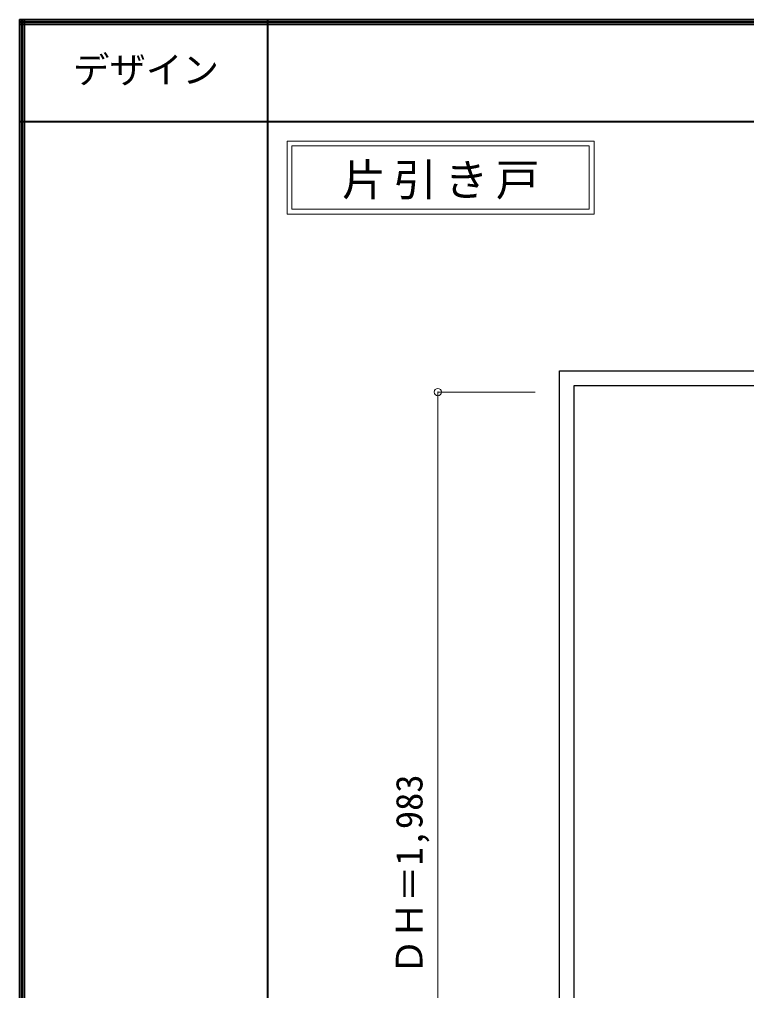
# Model space of a CAD drawing. Units: millimetres, scale not verified. Extents: x -6000 to 5700, y -4307 to 4260.
# Drawn here: x -6000 to -4506, y 2180 to 4175 of the extents above; entities that cross this region are included whole.
import ezdxf
from ezdxf.enums import TextEntityAlignment as Align

# ---------------------------------------------------------------- set-up
doc = ezdxf.new("R2010")
doc.units = ezdxf.units.MM
doc.header["$LTSCALE"] = 30
doc.header["$PDMODE"] = 32
doc.header["$PDSIZE"] = 15
for name, color, linetype, lineweight in [('0-4_枠', 3, 'Continuous', 25), ('0-A_文字', 7, 'Continuous', 18), ('0-B_寸法', 7, 'Continuous', 9), ('F-1_枠', 6, 'Continuous', 40), ('F-A_文字', 7, 'Continuous', 18)]:
    doc.layers.add(name, color=color, linetype=linetype, lineweight=lineweight)
doc.styles.add('ＭＳ ゴシック', font='')
doc.styles.get('ＭＳ ゴシック').set_extended_font_data('MS Gothic')

msp = doc.modelspace()

# ---------------------------------------------------------------- linework, layer by layer
at = {"layer": '0-4_枠'}
for p, q in [((-4890, 1418), (-4890, 3453)), ((-4890, 3453), (-3066, 3453)), ((-4860, 3423), (-3096, 3423))]:
    msp.add_line(p, q, dxfattribs=at)
msp.add_lwpolyline([(-4890, 1418), (-4860, 1418), (-4860, 3423)], dxfattribs=at)
at = {"layer": '0-A_文字'}
for p, q in [((-5450, 3925), (-5450, 3775)), ((-5440, 3915), (-5440, 3785)), ((-5440, 3915), (-4828.97, 3915)), ((-4828.97, 3915), (-4828.97, 3785)), ((-5450, 3775), (-4818.97, 3775)), ((-5440, 3785), (-4828.97, 3785))]:
    msp.add_line(p, q, dxfattribs=at)
msp.add_lwpolyline([(-5450, 3925), (-4818.97, 3925), (-4818.97, 3775)], dxfattribs=at)
at = {"layer": '0-B_寸法', "color": 4}
for q in [(-5140, 1426.5), (-4940, 3409.5)]:
    msp.add_line((-5140, 3409.5), q, dxfattribs=at)
at = {"layer": '0-B_寸法'}
msp.add_point((-5140, 3409.5), dxfattribs=at)
at = {"layer": 'F-1_枠'}
for p, q in [((-6000, 4175), (5700, 4175)), ((-6000, 4175), (-6000, -4205)), ((-6000, 4170), (5700, 4170)), ((-5995, 4175), (-5995, -4205)), ((-5990, 4175), (-5990, -4205)), ((-5490, 4175), (-5490, -3790)), ((-6000, 4165), (5700, 4165)), ((-6000, 3965), (5700, 3965))]:
    msp.add_line(p, q, dxfattribs=at)

# ---------------------------------------------------------------- texts
at = {"layer": '0-A_文字', "insert": (-5336.98, 3805), "char_height": 65.98, "attachment_point": 7, "style": 'ＭＳ ゴシック'}
msp.add_mtext('\\T1.17;片引き戸', dxfattribs=at)
at = {"layer": '0-B_寸法', "style": 'ＭＳ ゴシック'}
msp.add_text('ＤＨ＝1,983', height=54.99, rotation=90, dxfattribs=at).set_placement((-5155, 2211.75), align=Align.BOTTOM_LEFT)
at = {"layer": 'F-A_文字', "style": 'ＭＳ ゴシック'}
msp.add_text('デザイン', height=54.99, dxfattribs=at).set_placement((-5890, 4027.5), align=Align.BOTTOM_LEFT)

doc.saveas('drawing.dxf')
